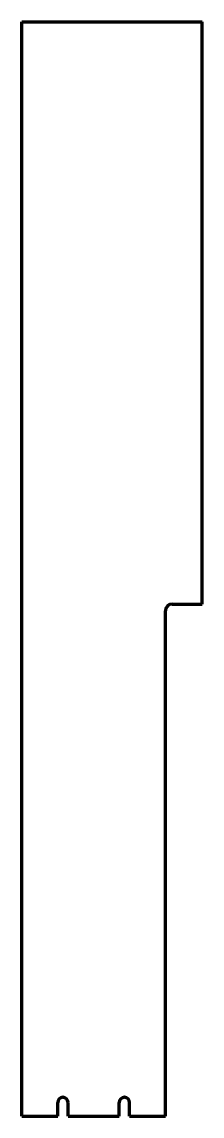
# Model space of a CAD drawing. Header units: inches. Extents: x 0 to 13.2, y 0 to 80.
import ezdxf

# ---------------------------------------------------------------- set-up
doc = ezdxf.new("R2010")
doc.units = ezdxf.units.IN
doc.header["$MEASUREMENT"] = 0
doc.layers.get('0').update_dxf_attribs({"linetype": 'CONTINUOUS'})

msp = doc.modelspace()

# ---------------------------------------------------------------- linework, layer by layer
at = {"color": 7, "lineweight": 90}
for p, q in [((0, 0), (0, 80)), ((0, 80), (13.1875, 80)), ((13.1875, 37.4375), (13.1875, 80)), ((10.5, 0), (10.5, 36.9375)), ((11, 37.4375), (13.1875, 37.4375)), ((2.625, 0), (2.625, 1)), ((3.375, 0), (3.375, 1)), ((7.125, 0), (7.125, 1)), ((7.875, 0), (7.875, 1)), ((0, 0), (2.625, 0)), ((3.375, 0), (7.125, 0)), ((7.875, 0), (10.5, 0))]:
    msp.add_line(p, q, dxfattribs=at)
for centre, radius, start in [((11, 36.9375), 0.5, 90), ((3, 1), 0.375, 0), ((7.5, 1), 0.375, 0)]:
    msp.add_arc(centre, radius, start, 180, dxfattribs=at)

doc.saveas('drawing.dxf')
